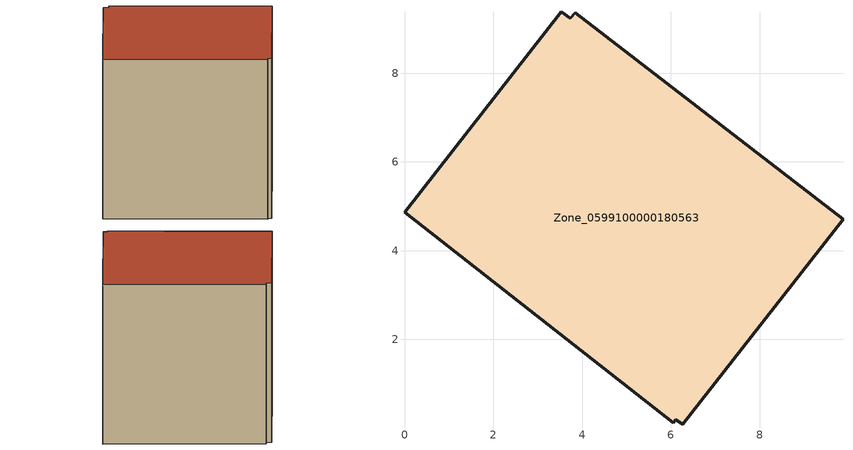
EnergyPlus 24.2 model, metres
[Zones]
Zone_0599100000180563
 floor ground (C_G): 3.85,9.36 9.88,4.71 6.27,0.09 6.12,0.19 6.05,0.12 0,4.86 3.54,9.39 3.74,9.23 z3.23
 wall outside (C_F): 0,4.86 6.05,0.12 6.12,0.19 6.27,0.09 9.88,4.71 3.85,9.36 3.74,9.23 3.54,9.39 0,4.86 z3.23:11.39
 roof outside (C_R): 6.27,0.09 9.88,4.71 3.85,9.36 3.74,9.23 3.54,9.39 0,4.86 6.05,0.12 6.12,0.19 z11.39
[BUILDING]
Pand.0599100000180563: North Axis=0; Terrain=City; Loads Convergence Tolerance Value=0.04; Temperature Convergence Tolerance Value=0.4; Solar Distribution=FullExterior; Maximum Number of Warmup Days=25; Minimum Number of Warmup Days=1
[Site:Location]
Rotterdam.The.Hague.AP_ZH_NLD Design_Conditions: Latitude=51.96; Longitude=4.45; Time Zone=1; Elevation=-4.5
[SITE:GROUNDTEMPERATURE:BUILDINGSURFACE]
18, 18, 18, 18, 18, 18, 18, 18, 18, 18, 18, 18
[MATERIAL] Thermal Absorptance=0.9; Solar Absorptance=0.7; Visible Absorptance=0.7
Name | Roughness | Thickness | Conductivity | Density | Specific Heat
G.TC.1946-1964 | MediumSmooth | 0.15 | 1 | 540 | 1210
F.TC.1946-1964 | Rough | 0.3 | 0.857143 | 1920 | 840
R.TC.1946-1964 | MediumRough | 0.2 | 0.235294 | 1500 | 1000
[CONSTRUCTION]
C_G: G.TC.1946-1964
C_F: F.TC.1946-1964
C_R: R.TC.1946-1964
[ZONE]
Zone_0599100000180563: Type=1; Multiplier=1; Ceiling Height=Autocalculate; Volume=Autocalculate; Floor Area=autocalculate; Part of Total Floor Area=Yes
[ZONEINFILTRATION:DESIGNFLOWRATE]
Infil_Zone_0599100000180563: Zone or ZoneList or Space or SpaceList=Zone_0599100000180563; Schedule=AlwaysOn; Design Flow Rate Calculation Method=Flow/Area; Flow Rate per Floor Area=0.003; Constant Term Coefficient=1; Temperature Term Coefficient=0; Velocity Term Coefficient=0; Velocity Squared Term Coefficient=0
[HVACTEMPLATE:ZONE:IDEALLOADSAIRSYSTEM]
Zone_0599100000180563: Maximum Heating Supply Air Temperature=50; Minimum Cooling Supply Air Temperature=13; Maximum Heating Supply Air Humidity Ratio=0.0156; Minimum Cooling Supply Air Humidity Ratio=0.0077; Heating Limit=NoLimit; Cooling Limit=NoLimit; Dehumidification Control Type=ConstantSensibleHeatRatio; Cooling Sensible Heat Ratio=0.7; Dehumidification Setpoint=60; Humidification Control Type=None; Humidification Setpoint=30; Outdoor Air Method=None; Outdoor Air Flow Rate per Person=0.00944; Outdoor Air Flow Rate per Zone Floor Area=0; Outdoor Air Flow Rate per Zone=0; Demand Controlled Ventilation Type=None; Outdoor Air Economizer Type=NoEconomizer; Heat Recovery Type=None; Sensible Heat Recovery Effectiveness=0.7; Latent Heat Recovery Effectiveness=0.65
[ZONECONTROL:THERMOSTAT]
ThermostatControl_Zone_0599100000180563: Zone or ZoneList=Zone_0599100000180563; Control Type Schedule=DualSetpointControlType; Control 1=Thermostat_Zone_0599100000180563; Temperature Difference Between Cutout And Setpoint=0
[THERMOSTATSETPOINT:DUALSETPOINT]
Thermostat_Zone_0599100000180563: Heating Setpoint Temperature Schedule=HeatingSetpoint_Zone_0599100000180563; Cooling Setpoint Temperature Schedule=CoolingSetpoint_Zone_0599100000180563
[SCHEDULE:COMPACT]
HeatingSetpoint_Zone_0599100000180563: Through: 12/31, For: AllDays, Until: 24:00, 21
CoolingSetpoint_Zone_0599100000180563: Through: 12/31, For: AllDays, Until: 24:00, 24
DualSetpointControlType: Through: 12/31, For: AllDays, Until: 24:00, 4
AlwaysOn: Through: 12/31, For: AllDays, Until: 24:00, 1
